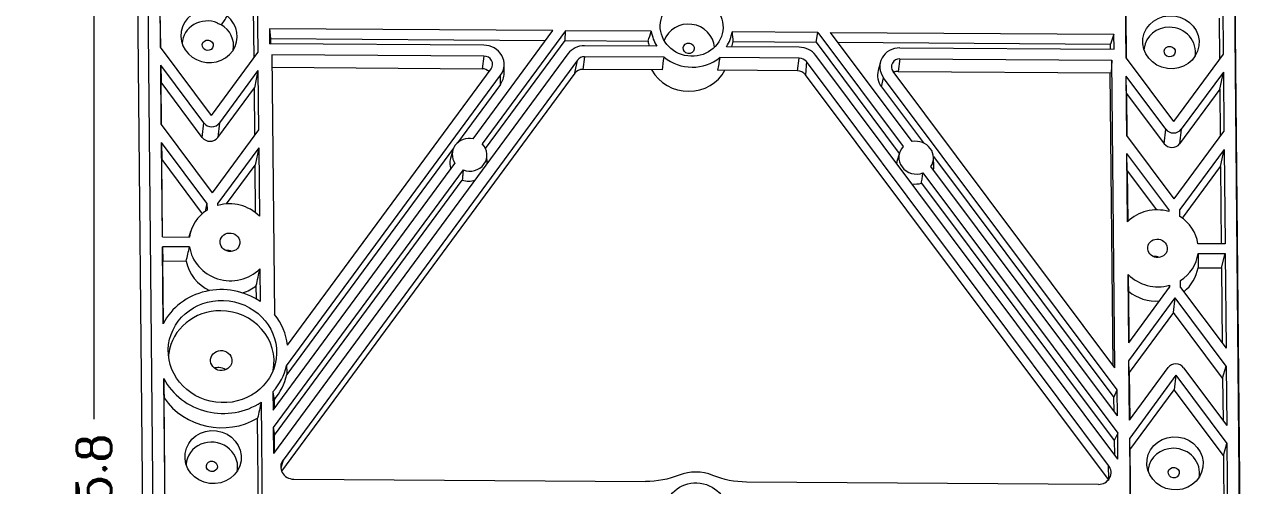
# Model space of a CAD drawing. Header units: millimetres. Extents: x 3042 to 4057, y 1987 to 3678.
# Drawn here: x 3376.9 to 3519.5, y 2277.5 to 2331.1 of the extents above; entities that cross this region are included whole.
import ezdxf

# ---------------------------------------------------------------- set-up
doc = ezdxf.new("R2010")
doc.units = ezdxf.units.MM
doc.layers.get('0').update_dxf_attribs({"linetype": 'CONTINUOUS'})
doc.layers.get('Defpoints').update_dxf_attribs({"linetype": 'CONTINUOUS'})
doc.layers.add('dim', color=82, linetype='CONTINUOUS', lineweight=9)
doc.styles.add('ROMANC', font='romanc.shx', dxfattribs={"bigfont": 'gbcbig.shx'})
doc.dimstyles.new('4', dxfattribs={"dimtxt": 3.5, "dimasz": 2.2, "dimexe": 0.66, "dimexo": 0.66, "dimgap": 0.66, "dimtad": 0, "dimdsep": 46, "dimtxsty": 'ROMANC', "dimcen": 0, "dimclrd": 256, "dimclre": 131, "dimclrt": 42, "dimazin": 2, "dimtfac": 1, "dimtofl": 0, "dimtmove": 0, "dimatfit": 3, "dimfxl": 1, "dimtfill": 1, "dimlwd": 5, "dimlwe": 5, "dimarcsym": 0})

# ---------------------------------------------------------------- blocks, each defined once
blk = doc.blocks.new('*D9')
at = {"layer": 'Defpoints', "color": 0, "lineweight": 18}
for p in [(3376.6, 2403.9), (3376.6, 2148.1), (3385.01, 2148.1)]:
    blk.add_point(p, dxfattribs=at)
at = {"layer": 'dim', "color": 131, "lineweight": 5}
for p, q in [((3377.8, 2403.9), (3386.21, 2403.9)), ((3377.8, 2148.1), (3386.21, 2148.1))]:
    blk.add_line(p, q, dxfattribs=at)
at = {"layer": 'dim', "lineweight": 5}
for p, q in [((3385.01, 2399.1), (3385.01, 2285.2)), ((3385.01, 2152.9), (3385.01, 2266.8))]:
    blk.add_line(p, q, dxfattribs=at)
at = {"layer": 'dim', "lineweight": 18}
for points in [[(3384.21, 2399.1), (3385.81, 2399.1), (3385.01, 2403.9)], [(3384.21, 2152.9), (3385.81, 2152.9), (3385.01, 2148.1)]]:
    blk.add_solid(points, dxfattribs=at)
at = {"layer": 'dim', "color": 42, "lineweight": 18, "insert": (3385.01, 2276), "char_height": 4, "attachment_point": 5, "rotation": 90, "style": 'ROMANC', "bg_fill": 3, "box_fill_scale": 1.1, "bg_fill_color": 256, "bg_fill_true_color": 13158600, "bg_fill_transparency": 7121136}
blk.add_mtext('255.8', dxfattribs=at)

msp = doc.modelspace()

# ---------------------------------------------------------------- linework, layer by layer
at = {"color": 7, "linetype": 'Continuous', "lineweight": 18}
for p, q in [((3390.724, 2393.181), (3393.01, 2156.331)), ((3519.42, 2155.507), (3517.135, 2392.357)), ((3389.54, 2391.134), (3391.865, 2150.3)), ((3519.532, 2149.467), (3517.207, 2390.301)), ((3404.001, 2334.411), (3404.064, 2327.818)), ((3392.75, 2328.452), (3392.697, 2334.021)), ((3505.055, 2327.16), (3504.99, 2333.849)), ((3516.304, 2333.215), (3516.358, 2327.646)), ((3392.769, 2328.426), (3392.729, 2332.628)), ((3403.639, 2327.241), (3403.584, 2332.893)), ((3505.022, 2332.455), (3505.074, 2327.134)), ((3515.886, 2331.824), (3515.932, 2327.068)), ((3405.424, 2330.582), (3405.553, 2329.446)), ((3438.378, 2330.367), (3405.424, 2330.582)), ((3405.424, 2330.582), (3405.44, 2328.847)), ((3429.116, 2317.798), (3438.378, 2330.367)), ((3439.87, 2330.358), (3430.183, 2317.212)), ((3439.805, 2329.223), (3439.87, 2330.358)), ((3449.839, 2330.293), (3439.87, 2330.358)), ((3469.196, 2330.166), (3459.226, 2330.231)), ((3468.995, 2329.033), (3469.196, 2330.166)), ((3469.196, 2330.166), (3479.137, 2316.893)), ((3480.193, 2317.465), (3470.688, 2330.157)), ((3470.688, 2330.157), (3503.642, 2329.942)), ((3430.354, 2328.685), (3405.44, 2328.847)), ((3405.553, 2329.446), (3405.559, 2328.846)), ((3405.553, 2329.446), (3437.545, 2329.238)), ((3430.555, 2316.67), (3439.805, 2329.223)), ((3439.805, 2329.223), (3449.46, 2329.16)), ((3459.34, 2329.096), (3468.995, 2329.033)), ((3468.995, 2329.033), (3478.684, 2316.096)), ((3471.542, 2329.016), (3503.247, 2328.809)), ((3503.642, 2329.942), (3503.247, 2328.809)), ((3503.253, 2328.209), (3503.247, 2328.809)), ((3503.659, 2328.207), (3503.642, 2329.942)), ((3398.689, 2320.523), (3392.75, 2328.452)), ((3398.689, 2320.523), (3404.064, 2327.818)), ((3405.715, 2327.574), (3406.006, 2297.365)), ((3430.366, 2327.414), (3405.715, 2327.574)), ((3440.147, 2327.677), (3405.9, 2281.201)), ((3450.499, 2328.553), (3442.061, 2328.608)), ((3451.316, 2327.277), (3442.073, 2327.337)), ((3467.05, 2327.174), (3457.808, 2327.235)), ((3467.038, 2328.445), (3458.6, 2328.5)), ((3504.118, 2280.56), (3468.97, 2327.489)), ((3478.745, 2328.369), (3503.659, 2328.207)), ((3516.358, 2327.646), (3510.572, 2319.793)), ((3392.837, 2319.46), (3392.77, 2326.361)), ((3392.77, 2326.361), (3392.809, 2324.361)), ((3397.797, 2319.649), (3392.77, 2326.361)), ((3405.729, 2326.105), (3430.155, 2325.946)), ((3441.259, 2326.941), (3406.998, 2280.445)), ((3407.538, 2293.817), (3431.199, 2325.927)), ((3432.72, 2325.417), (3432.723, 2326.43)), ((3451.15, 2325.809), (3441.862, 2325.869)), ((3503.035, 2279.819), (3467.872, 2326.768)), ((3476.489, 2326.728), (3476.228, 2325.749)), ((3478.757, 2327.098), (3503.409, 2326.937)), ((3503.409, 2326.937), (3503.32, 2325.469)), ((3503.754, 2291.174), (3503.409, 2326.937)), ((3505.055, 2327.16), (3510.572, 2319.793)), ((3404.084, 2325.728), (3399.597, 2319.638)), ((3404.084, 2325.728), (3403.672, 2323.731)), ((3404.084, 2325.728), (3404.151, 2318.827)), ((3440.948, 2325.424), (3406.84, 2279.137)), ((3407.417, 2291.408), (3432.311, 2325.191)), ((3466.839, 2325.707), (3457.551, 2325.767)), ((3503.023, 2278.171), (3467.762, 2325.25)), ((3504.041, 2288.603), (3476.856, 2324.9)), ((3503.754, 2291.174), (3477.953, 2325.622)), ((3478.546, 2325.63), (3503.32, 2325.469)), ((3503.555, 2291.44), (3503.227, 2325.469)), ((3505.141, 2318.169), (3505.075, 2325.069)), ((3505.113, 2323.07), (3505.075, 2325.069)), ((3509.681, 2318.92), (3505.075, 2325.069)), ((3516.378, 2325.555), (3511.48, 2318.908)), ((3515.966, 2323.558), (3516.378, 2325.555)), ((3516.378, 2325.555), (3516.445, 2318.654)), ((3397.608, 2317.954), (3392.809, 2324.361)), ((3392.856, 2319.435), (3392.809, 2324.361)), ((3399.407, 2317.942), (3403.672, 2323.731)), ((3403.725, 2318.25), (3403.672, 2323.731)), ((3432.284, 2324.108), (3427.282, 2317.32)), ((3476.615, 2323.819), (3481.48, 2317.323)), ((3505.113, 2323.07), (3509.491, 2317.224)), ((3505.113, 2323.07), (3505.161, 2318.143)), ((3515.966, 2323.558), (3511.29, 2317.213)), ((3515.966, 2323.558), (3516.019, 2318.076)), ((3392.837, 2319.46), (3398.775, 2311.532)), ((3404.151, 2318.827), (3398.775, 2311.532)), ((3392.963, 2306.381), (3392.857, 2317.37)), ((3392.857, 2317.37), (3392.895, 2315.37)), ((3398.151, 2310.302), (3392.857, 2317.37)), ((3510.659, 2310.802), (3505.141, 2318.169)), ((3510.659, 2310.802), (3516.445, 2318.654)), ((3404.171, 2316.737), (3399.423, 2310.293)), ((3404.171, 2316.737), (3403.759, 2314.74)), ((3404.171, 2316.737), (3404.248, 2308.815)), ((3426.844, 2316.725), (3407.445, 2290.399)), ((3426.75, 2316.476), (3426.465, 2315.507)), ((3430.745, 2314.939), (3430.722, 2315.949)), ((3478.696, 2316.137), (3478.41, 2315.168)), ((3505.238, 2308.157), (3505.162, 2316.078)), ((3505.2, 2314.078), (3505.162, 2316.078)), ((3510.035, 2309.572), (3505.162, 2316.078)), ((3516.465, 2316.564), (3511.307, 2309.564)), ((3516.053, 2314.567), (3516.465, 2316.564)), ((3516.465, 2316.564), (3516.571, 2305.575)), ((3392.895, 2315.37), (3397.599, 2309.09)), ((3392.982, 2306.381), (3392.895, 2315.37)), ((3400.434, 2310.228), (3403.759, 2314.74)), ((3403.813, 2309.198), (3403.759, 2314.74)), ((3405.852, 2286.226), (3427.002, 2314.929)), ((3504.07, 2285.586), (3482.363, 2314.568)), ((3482.659, 2315.749), (3503.643, 2287.732)), ((3482.691, 2314.6), (3482.668, 2315.611)), ((3511.622, 2308.554), (3516.053, 2314.567)), ((3516.053, 2314.567), (3516.14, 2305.578)), ((3427.949, 2314.18), (3405.871, 2284.218)), ((3405.998, 2283.343), (3427.85, 2312.999)), ((3481.43, 2313.832), (3504.089, 2283.578)), ((3505.2, 2314.078), (3508.603, 2309.534)), ((3505.2, 2314.078), (3505.257, 2308.175)), ((3481.264, 2312.65), (3503.692, 2282.706)), ((3398.151, 2310.302), (3397.934, 2309.353)), ((3398.151, 2310.302), (3398.159, 2309.503)), ((3399.425, 2310.058), (3399.423, 2310.293)), ((3510.035, 2309.572), (3509.984, 2309.352)), ((3510.035, 2309.572), (3510.037, 2309.337)), ((3511.314, 2308.765), (3511.307, 2309.564)), ((3392.963, 2306.381), (3396.116, 2306.361)), ((3396.254, 2307.025), (3396.059, 2306.361)), ((3393.061, 2296.277), (3392.974, 2305.251)), ((3392.974, 2305.251), (3393.009, 2303.589)), ((3396.126, 2305.231), (3392.974, 2305.251)), ((3516.571, 2305.575), (3513.419, 2305.596)), ((3513.43, 2304.466), (3516.582, 2304.445)), ((3516.167, 2302.786), (3516.582, 2304.445)), ((3516.582, 2304.445), (3516.688, 2293.457)), ((3393.009, 2303.589), (3395.742, 2303.571)), ((3393.079, 2296.313), (3393.009, 2303.589)), ((3404.307, 2302.67), (3404.343, 2298.889)), ((3505.374, 2294.089), (3505.297, 2302.011)), ((3513.434, 2302.803), (3516.167, 2302.786)), ((3516.167, 2302.786), (3516.251, 2294.04)), ((3403.91, 2299.162), (3403.894, 2300.729)), ((3505.374, 2294.089), (3510.122, 2300.533)), ((3510.12, 2300.768), (3510.122, 2300.533)), ((3511.394, 2300.525), (3511.386, 2301.324)), ((3511.394, 2300.525), (3516.688, 2293.457)), ((3505.335, 2300.067), (3505.392, 2294.115)), ((3505.394, 2291.999), (3510.77, 2299.295)), ((3510.58, 2297.599), (3510.77, 2299.295)), ((3516.708, 2291.366), (3510.77, 2299.295)), ((3510.58, 2297.599), (3505.426, 2290.605)), ((3516.29, 2289.975), (3510.58, 2297.599)), ((3505.461, 2285.098), (3505.394, 2291.999)), ((3505.426, 2290.605), (3505.394, 2291.999)), ((3505.426, 2290.605), (3505.479, 2285.124)), ((3505.461, 2285.098), (3509.948, 2291.189)), ((3510.856, 2290.303), (3505.481, 2283.008)), ((3510.856, 2290.303), (3510.667, 2288.608)), ((3510.856, 2290.303), (3516.795, 2282.375)), ((3511.748, 2291.177), (3516.775, 2284.465)), ((3516.29, 2289.975), (3516.708, 2291.366)), ((3516.708, 2291.366), (3516.775, 2284.465)), ((3393.35, 2266.313), (3393.122, 2289.935)), ((3516.29, 2289.975), (3516.338, 2285.049)), ((3393.369, 2266.288), (3393.163, 2287.674)), ((3405.831, 2288.371), (3405.852, 2286.226)), ((3405.958, 2287.426), (3405.968, 2286.385)), ((3503.643, 2287.732), (3504.041, 2288.603)), ((3503.659, 2286.135), (3503.643, 2287.732)), ((3504.07, 2285.586), (3504.041, 2288.603)), ((3505.513, 2281.614), (3510.667, 2288.608)), ((3516.377, 2280.984), (3510.667, 2288.608)), ((3404.457, 2287.176), (3404.664, 2265.68)), ((3404.238, 2265.102), (3404.043, 2285.329)), ((3405.871, 2284.218), (3405.998, 2283.343)), ((3405.871, 2284.218), (3405.9, 2281.201)), ((3406.017, 2281.359), (3405.998, 2283.343)), ((3504.089, 2283.578), (3503.692, 2282.706)), ((3504.118, 2280.56), (3504.089, 2283.578)), ((3503.692, 2282.706), (3503.707, 2281.109)), ((3505.688, 2261.512), (3505.481, 2283.008)), ((3505.513, 2281.614), (3505.481, 2283.008)), ((3505.513, 2281.614), (3505.707, 2261.525)), ((3516.377, 2280.984), (3516.795, 2282.375)), ((3516.795, 2282.375), (3517.023, 2258.753)), ((3516.377, 2280.984), (3516.584, 2259.477)), ((3408.24, 2278.227), (3449.176, 2277.96)), ((3501.836, 2277.616), (3460.9, 2277.883))]:
    msp.add_line(p, q, dxfattribs=at)
at = {"color": 7, "linetype": 'Continuous', "lineweight": 13}
for p, q in [((3430.366, 2327.414), (3430.155, 2325.946)), ((3442.073, 2327.337), (3441.862, 2325.869)), ((3440.948, 2325.424), (3441.259, 2326.941)), ((3466.839, 2325.707), (3467.05, 2327.174)), ((3467.872, 2326.768), (3467.762, 2325.25)), ((3478.757, 2327.098), (3478.546, 2325.63)), ((3432.284, 2324.108), (3432.311, 2325.191)), ((3476.615, 2323.819), (3476.856, 2324.9)), ((3397.608, 2317.954), (3397.797, 2319.649)), ((3399.597, 2319.638), (3399.407, 2317.942)), ((3509.491, 2317.224), (3509.681, 2318.92)), ((3511.48, 2318.908), (3511.29, 2317.213)), ((3406.998, 2280.445), (3406.746, 2279.485)), ((3503.061, 2278.22), (3503.035, 2279.819))]:
    msp.add_line(p, q, dxfattribs=at)
at = {"color": 7, "linetype": 'Continuous', "lineweight": 18}
for centre, major_axis in [((3454.527, 2330.834), (3.624, -0.481)), ((3510.277, 2329.02), (-3.251, 0.431)), ((3398.25, 2328.671), (0.641, -0.085)), ((3454.192, 2328.306), (0.641, -0.085)), ((3510.134, 2327.941), (0.641, -0.085)), ((3400.829, 2305.765), (-1.134, 0.15)), ((3508.716, 2305.061), (-1.134, 0.15)), ((3399.952, 2293.061), (-6.258, 0.83)), ((3399.814, 2292.017), (1.233, -0.164)), ((3398.866, 2280.792), (3.251, -0.431)), ((3510.749, 2280.062), (-3.251, 0.431)), ((3398.723, 2279.713), (0.641, -0.085)), ((3510.606, 2278.984), (0.641, -0.085)), ((3455.072, 2274.344), (-3.624, 0.481))]:
    msp.add_ellipse(centre, major_axis=major_axis, ratio=0.9404537, dxfattribs=at)
for centre, major_axis, ratio, start_param, end_param in [((3398.393, 2329.749), (3.251, -0.431), 0.9404537, 1.4786056, 7.285282), ((3398.25, 2328.671), (2.974, -0.394), 0.9404537, 1.318938, 3.2022081), ((3400.212, 2332.424), (-1.487, 0.197), 0.9404537, 1.0826867, 1.3980156), ((3398.25, 2328.671), (2.974, -0.394), 0.9404537, 6.2225233, 7.4449496), ((3454.527, 2330.834), (4.696, -0.623), 0.9404537, 3.403257, 3.818309), ((3454.192, 2328.306), (2.974, -0.394), 0.9404537, 0.1843516, 2.9571997), ((3454.527, 2330.834), (4.696, -0.623), 0.9404537, 5.8728739, 6.2879259), ((3510.134, 2327.941), (-2.974, 0.394), 0.9404537, 4.8455913, 6.2831853), ((3510.134, 2327.941), (-2.974, 0.394), 0.9404537, 3.0808998, 4.8455913), ((3430.375, 2326.472), (-2.33, 0.309), 0.9404537, 2.6639299, 4.8455914), ((3454.393, 2329.823), (4.957, -0.657), 0.9404537, 3.4229167, 3.5534436), ((3454.393, 2329.823), (4.957, -0.657), 0.9404537, 6.1377394, 6.2682662), ((3430.375, 2326.472), (-0.991, 0.131), 0.9404537, 2.6639299, 4.8455914), ((3442.083, 2326.396), (-2.33, 0.309), 0.9404537, 4.8455914, 5.8055225), ((3442.083, 2326.396), (-0.991, 0.131), 0.9404537, 4.8455914, 5.8055225), ((3454.527, 2330.834), (4.957, -0.657), 0.9404537, 4.1381082, 5.5530746), ((3467.059, 2326.233), (-2.33, 0.309), 0.9404537, 3.8856603, 4.8455914), ((3478.766, 2326.157), (2.33, -0.309), 0.9404537, 1.7039988, 3.8856603), ((3510.134, 2327.941), (-2.974, 0.394), 0.9404537, 0, 0.0606513), ((3430.165, 2324.888), (1.113, -0.148), 0.9404537, 0.8968523, 1.7039988), ((3441.872, 2324.812), (-1.113, 0.148), 0.9404537, 4.8455914, 5.8055225), ((3450.494, 2326.813), (-1.239, 0.164), 0.9404537, 1.1481336, 1.2074309), ((3467.059, 2326.233), (-0.991, 0.131), 0.9404537, 3.8856603, 4.8455914), ((3478.766, 2326.157), (0.991, -0.131), 0.9404537, 1.7039988, 3.8856603), ((3430.241, 2325.461), (2.459, -0.326), 0.9404537, 5.8055225, 6.4042862), ((3454.125, 2327.801), (-4.723, 0.626), 0.9404537, 0.6069935, 2.8097775), ((3466.849, 2324.649), (-1.113, 0.148), 0.9404537, 3.8856603, 4.8455914), ((3478.632, 2325.146), (-2.459, 0.326), 0.9404537, 6.162088, 7.027253), ((3478.556, 2324.573), (1.113, -0.148), 0.9404537, 1.7039988, 2.1803511), ((3398.691, 2320.239), (-1.09, 0.149), 0.9421318, 0.7490273, 2.6671505), ((3510.575, 2319.51), (-1.09, 0.149), 0.9421318, 0.7490273, 2.6671505), ((3398.501, 2318.544), (-1.09, 0.149), 0.9421318, 0.7490273, 2.6671505), ((3428.7, 2315.939), (2.007, -0.266), 0.9404537, 1.4876642, 3.8401955), ((3480.646, 2315.6), (2.007, -0.266), 0.9404537, 5.8509873, 8.2035186), ((3428.7, 2315.939), (2.007, -0.266), 0.9404537, 4.4563889, 7.1546561), ((3480.646, 2315.6), (2.007, -0.266), 0.9404537, 2.5365267, 5.234794), ((3510.385, 2317.814), (-1.09, 0.149), 0.9421318, 0.7490273, 2.6671505), ((3428.566, 2314.928), (-2.163, 0.287), 0.9404537, 6.137653, 6.7512474), ((3480.511, 2314.589), (-2.163, 0.287), 0.9404537, 6.1376882, 6.2459148), ((3480.511, 2314.589), (-2.163, 0.287), 0.9404537, 3.0809174, 3.2871127), ((3428.566, 2314.928), (-2.163, 0.287), 0.9404537, 1.3603441, 2.0512152), ((3480.511, 2314.589), (-2.163, 0.287), 0.9404537, 1.5254057, 2.0476535), ((3400.829, 2305.765), (4.709, -0.625), 0.9404537, 0.8905241, 1.9950642), ((3400.829, 2305.765), (4.709, -0.625), 0.9404537, 2.2924067, 3.1481594), ((3508.716, 2305.061), (4.709, -0.625), 0.9404537, 1.4129334, 2.5174734), ((3508.716, 2305.061), (4.709, -0.625), 0.9404537, 0.2598382, 1.1155909), ((3400.829, 2305.765), (4.709, -0.625), 0.9404537, 3.4014308, 5.6590661), ((3400.561, 2303.743), (1.134, -0.15), 0.9404537, 1.245719, 1.8958322), ((3508.716, 2305.061), (4.709, -0.625), 0.9404537, 5.4339993, 6.289752), ((3400.637, 2304.316), (-4.933, 0.654), 0.9404537, 0.2998381, 1.2385772), ((3508.448, 2303.04), (1.134, -0.15), 0.9404537, 1.245719, 1.8958322), ((3508.716, 2305.061), (4.709, -0.625), 0.9404537, 4.0321168, 5.1366568), ((3508.524, 2303.612), (-4.933, 0.654), 0.9404537, 2.407279, 3.1081595), ((3399.952, 2293.061), (7.583, -1.006), 0.9404537, 1.0827804, 2.8188808), ((3400.637, 2304.316), (-4.933, 0.654), 0.9404537, 2.0368861, 2.4095864), ((3508.524, 2303.612), (-4.933, 0.654), 0.9404537, 0.9984112, 1.7800716), ((3399.814, 2292.017), (-6.097, 0.809), 0.9404537, 4.8455914, 6.2831853), ((3399.814, 2292.017), (-6.097, 0.809), 0.9404537, 3.0857105, 4.8455916), ((3399.952, 2293.061), (7.583, -1.006), 0.9404537, 0.2452639, 0.7804838), ((3399.814, 2292.017), (-6.097, 0.809), 0.9404537, 0, 0.0559389), ((3510.854, 2290.587), (-1.09, 0.149), 0.9421318, 3.8906199, 5.8087432), ((3399.55, 2290.029), (-1.233, 0.164), 0.9404537, 4.8455916, 5.2533111), ((3399.55, 2290.029), (-1.233, 0.164), 0.9404537, 4.1715232, 4.8455916), ((3399.952, 2293.061), (7.583, -1.006), 0.9404537, 5.7141748, 6.1917031), ((3399.818, 2292.05), (-7.739, 1.027), 0.9404537, 2.6013223, 3.0550665), ((3399.952, 2293.061), (7.583, -1.006), 0.9404537, 3.7307094, 5.4668098), ((3399.76, 2291.612), (-7.806, 1.036), 0.9404537, 0.7001425, 2.2705838), ((3404.829, 2300.59), (-3.112, 25.452), 0.0216695, 2.068867, 2.1117076), ((3398.723, 2279.713), (2.974, -0.394), 0.9404537, 0, 3.2021459), ((3510.606, 2278.984), (-2.974, 0.394), 0.9404537, 4.8455913, 6.2831853), ((3510.606, 2278.984), (-2.974, 0.394), 0.9404537, 3.0808998, 4.8455913), ((3408.228, 2279.632), (-1.483, 0.178), 0.9399267, 5.793968, 7.9743138), ((3398.723, 2279.713), (2.974, -0.394), 0.9404537, 6.2225907, 6.2831853), ((3455.072, 2274.344), (4.957, -0.657), 0.9404537, 1.3005575, 2.10744), ((3501.82, 2279.022), (-1.48, 0.209), 0.9392855, 1.7128599, 3.8932057), ((3510.606, 2278.984), (-2.974, 0.394), 0.9404537, 0, 0.0606513)]:
    msp.add_ellipse(centre, major_axis=major_axis, ratio=ratio, start_param=start_param, end_param=end_param, dxfattribs=at)
for points, knots in [([(3399.773, 2331.08), (3399.978, 2331.197), (3400.08, 2331.377), (3400.299, 2331.725), (3400.395, 2331.908), (3400.486, 2332.094)], [0, 0, 0, 0, 0.5, 0.5, 1, 1, 1, 1]), ([(3427.949, 2314.18), (3427.932, 2313.982), (3427.916, 2313.783), (3427.882, 2313.389), (3427.866, 2313.194), (3427.85, 2312.999)], [0, 0, 0, 0, 0.5038005, 0.5038005, 1, 1, 1, 1]), ([(3481.264, 2312.65), (3481.292, 2312.846), (3481.32, 2313.041), (3481.375, 2313.434), (3481.402, 2313.633), (3481.43, 2313.832)], [0, 0, 0, 0, 0.4961994, 0.4961994, 1, 1, 1, 1]), ([(3513.43, 2304.466), (3513.431, 2304.192), (3513.432, 2303.918), (3513.433, 2303.363), (3513.434, 2303.083), (3513.434, 2302.803)], [0, 0, 0, 0, 0.4946946, 0.4946946, 1, 1, 1, 1])]:
    msp.add_open_spline(points, degree=3, knots=knots, dxfattribs=at)
for points in [[(3449.46, 2329.16), (3449.586, 2329.538), (3449.712, 2329.915), (3449.839, 2330.293)], [(3459.226, 2330.231), (3459.265, 2329.853), (3459.302, 2329.474), (3459.34, 2329.096)], [(3451.15, 2325.809), (3451.205, 2326.298), (3451.26, 2326.788), (3451.316, 2327.277)], [(3457.808, 2327.235), (3457.722, 2326.745), (3457.637, 2326.256), (3457.551, 2325.767)], [(3395.742, 2303.571), (3395.869, 2304.124), (3395.997, 2304.678), (3396.126, 2305.231)], [(3403.894, 2300.729), (3404.032, 2301.365), (3404.17, 2302.01), (3404.307, 2302.67)], [(3505.297, 2302.011), (3505.31, 2301.351), (3505.323, 2300.704), (3505.335, 2300.067)], [(3510.12, 2300.768), (3510.098, 2300.659), (3510.076, 2300.55), (3510.055, 2300.441)], [(3407.417, 2291.408), (3407.427, 2291.072), (3407.436, 2290.735), (3407.445, 2290.399)], [(3393.122, 2289.935), (3393.136, 2289.151), (3393.149, 2288.403), (3393.163, 2287.674)], [(3404.457, 2287.176), (3404.319, 2286.556), (3404.181, 2285.941), (3404.043, 2285.329)], [(3453.07, 2278.686), (3451.836, 2278.196), (3450.523, 2277.951), (3449.176, 2277.96)], [(3460.9, 2277.883), (3459.553, 2277.892), (3458.235, 2278.154), (3456.991, 2278.661)]]:
    msp.add_open_spline(points, degree=3, dxfattribs=at)

# ---------------------------------------------------------------- dimensions: what is measured, and where the dimension line sits
at = {"layer": 'dim', "lineweight": 18}
dim = msp.add_linear_dim(base=(3385.014, 2148.101), p1=(3376.6, 2403.901), p2=(3376.6, 2148.101), angle=90, dimstyle='4', override={"dimtxt": 4, "dimasz": 4.8, "dimexe": 1.1994, "dimexo": 1.1994, "dimgap": 1.1994}, dxfattribs=at)
dim.commit()
dim.dimension.update_dxf_attribs({"geometry": '*D9', "text_midpoint": (3385.014, 2276.001), "dimtype": 160})

doc.saveas('drawing.dxf')
